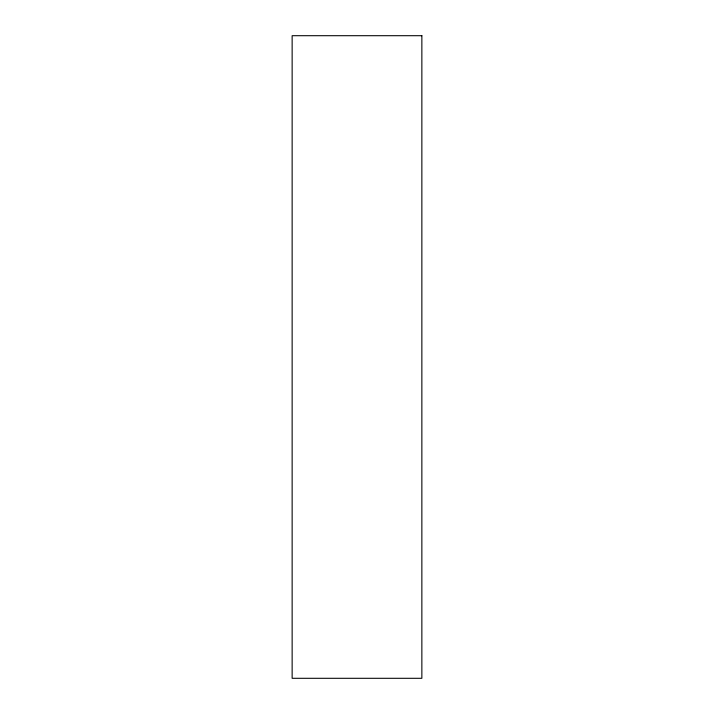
<?xml version="1.0" encoding="UTF-8"?>
<svg xmlns="http://www.w3.org/2000/svg" width="714" height="714" viewBox="0 0 714 714"><rect width="100%" height="100%" fill="white"/><g stroke="black" fill="none" stroke-linecap="round" stroke-linejoin="round"><path stroke-width="1.07" d="M421.858 35.7L292.142 35.7L292.142 678.3L421.858 678.3L421.858 35.7"/></g></svg>
